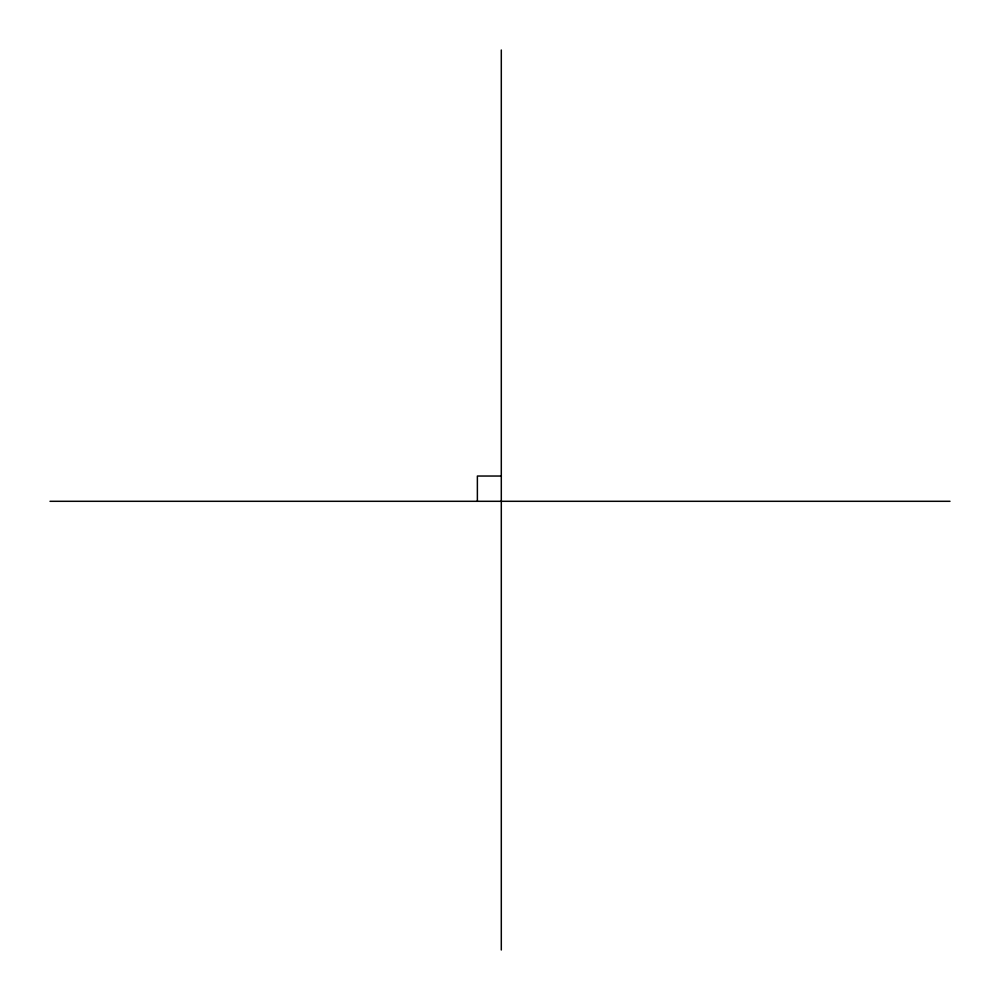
<?xml version="1.0" encoding="UTF-8"?>
<svg xmlns="http://www.w3.org/2000/svg" width="1000" height="1000" viewBox="0 0 1000 1000"><rect width="100%" height="100%" fill="white"/><g stroke="black" fill="none" stroke-linecap="round" stroke-linejoin="round"><path stroke-width="1.5" d="M501.3 476.037L477.375 476.037L477.375 501.3M50 501.3L950 501.3M501.3 50L501.3 950"/></g></svg>
